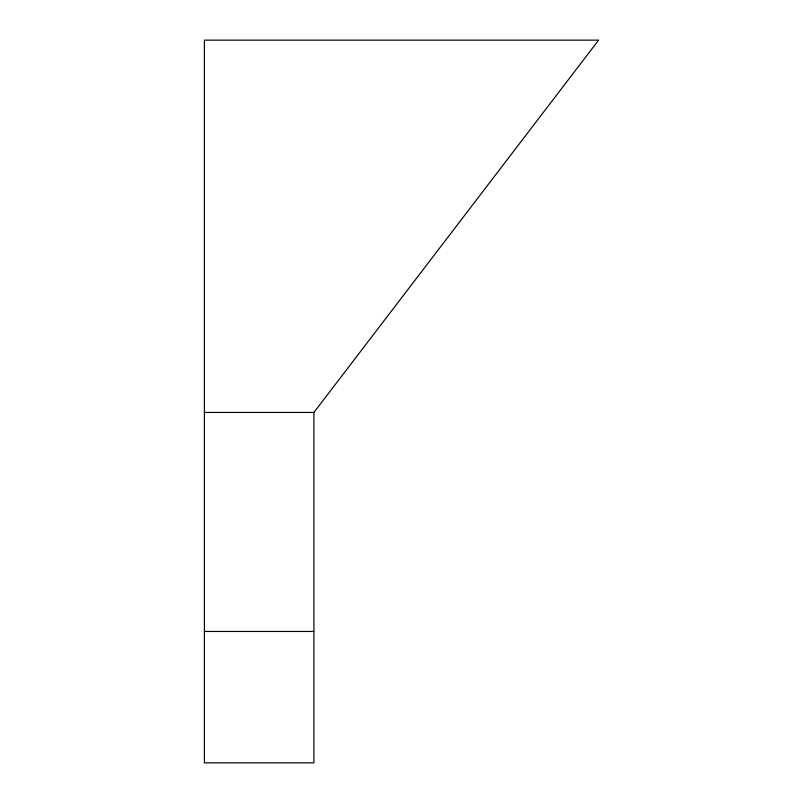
<?xml version="1.0" encoding="UTF-8"?>
<svg xmlns="http://www.w3.org/2000/svg" width="803" height="803" viewBox="0 0 803 803"><rect width="100%" height="100%" fill="white"/><g stroke="black" fill="none" stroke-linecap="round" stroke-linejoin="round"><path stroke-width="1.2" d="M313.903 412.451L598.596 40.15L204.404 40.15L204.404 762.85L313.903 762.85L313.903 412.451L204.404 412.451M204.404 631.449L313.903 631.449"/></g></svg>
